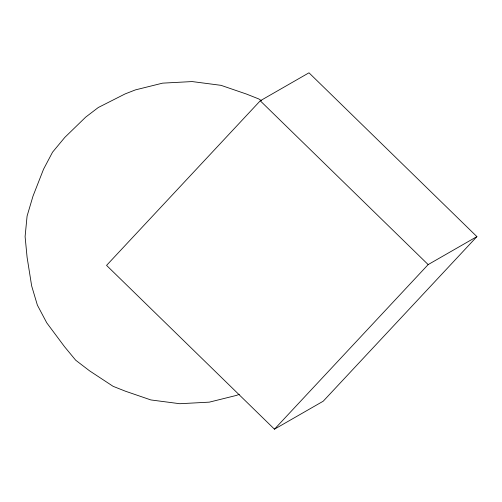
<?xml version="1.0" encoding="UTF-8"?>
<svg xmlns="http://www.w3.org/2000/svg" width="502" height="502" viewBox="0 0 502 502"><rect width="100%" height="100%" fill="white"/><g stroke="black" fill="none" stroke-linecap="round" stroke-linejoin="round"><path stroke-width="0.75" d="M260.249 100.789L106.556 265.389L274.468 429.191L323.213 401.211L476.9 236.611L308.987 72.809L260.249 100.789L428.156 264.592L476.9 236.611M274.468 429.191L428.156 264.592M239.285 394.308L236.542 395.381L209.309 402.146L179.791 403.715L150.876 399.943L125.393 391.196L113.101 386.32L89.576 370.846L75.683 360.204L64.507 346.669L46.755 322.836L37.374 305.128L31.651 285.889L27.083 257.25L25.1 236.58L27.083 216.067L32.975 196.207L43.548 169.193L52.541 152.181L64.814 137.397L85.666 117.148L98.298 107.503L125.105 93.924L135.377 89.902L162.61 83.144L192.128 81.569L221.043 85.34L246.526 94.087L258.825 98.963L261.435 100.682"/></g></svg>
